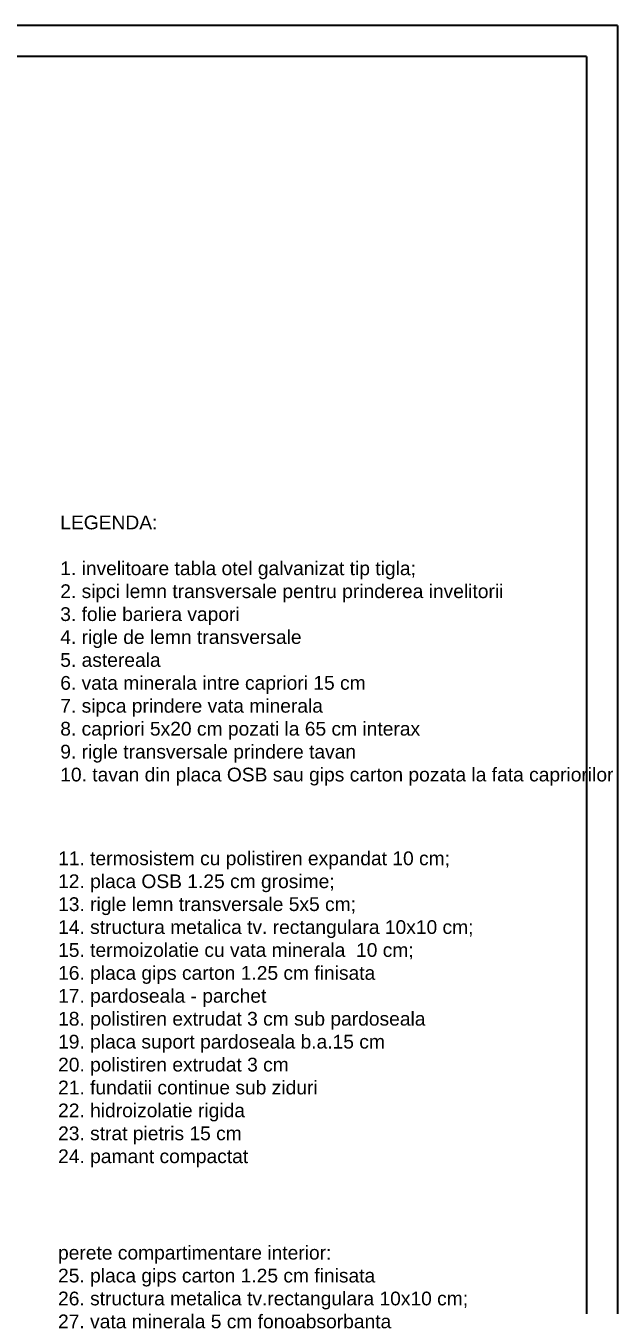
# Model space of a CAD drawing. Header units: millimetres. Extents: x 10453 to 58457, y -15634 to -5634.
# Drawn here: x 47648 to 48078, y -10544 to -9613 of the extents above; entities that cross this region are included whole.
import ezdxf

# ---------------------------------------------------------------- set-up
doc = ezdxf.new("R2010")
doc.units = ezdxf.units.MM
doc.header["$MEASUREMENT"] = 0
doc.styles.add('Stilul meu', font='arial.ttf', dxfattribs={"height": 21})

msp = doc.modelspace()

# ---------------------------------------------------------------- linework, layer by layer
at = {"ltscale": 2}
for q in [(46083.221, -9613.455), (48078.421, -11017.061)]:
    msp.add_line((48078.421, -9613.455), q, dxfattribs=at)
at = {"ltscale": 10}
for p, q in [((48078.421, -9613.455), (48078.421, -11017.061)), ((48055.921, -9635.955), (46105.721, -9635.955)), ((48055.921, -9635.955), (48055.921, -10994.561))]:
    msp.add_line(p, q, dxfattribs=at)

# ---------------------------------------------------------------- texts
at = {"ltscale": 10, "char_height": 21, "width": 437.57382, "attachment_point": 1, "style": 'Stilul meu'}
for s, insert in [('{\\H0.4762x;LEGENDA:\\P\\P1. invelitoare tabla otel galvanizat tip tigla;\\P2. sipci lemn transversale pentru prinderea invelitorii\\P3. folie bariera vapori\\P4. rigle de lemn transversale\\P5. astereala\\P6. vata minerala intre capriori 15 cm\\P7. sipca prindere vata minerala\\P8. capriori 5x20 cm pozati la 65 cm interax\\P9. rigle transversale prindere tavan\\P10. tavan din placa OSB sau gips carton pozata la fata capriorilor}', (47673.353, -9969.872)), ('{\\H0.4762x;11. termosistem cu polistiren expandat 10 cm;\\P12. placa OSB 1.25 cm grosime;\\P13. rigle lemn transversale 5x5 cm;\\P14. structura metalica tv. rectangulara 10x10 cm;\\P15. termoizolatie cu vata minerala  10 cm;\\P16. placa gips carton 1.25 cm finisata\\P17. pardoseala - parchet\\P18. polistiren extrudat 3 cm sub pardoseala\\P19. placa suport pardoseala b.a.15 cm\\P20. polistiren extrudat 3 cm\\P21. fundatii continue sub ziduri\\P22. hidroizolatie rigida\\P23. strat pietris 15 cm\\P24. pamant compactat}', (47671.778, -10214.187)), ('{\\H0.4762x;perete compartimentare interior:\\P25. placa gips carton 1.25 cm finisata\\P26. structura metalica tv.rectangulara 10x10 cm;\\P27. vata minerala 5 cm fonoabsorbanta}', (47671.742, -10501.023))]:
    msp.add_mtext(s, dxfattribs=dict(at, insert=insert))

doc.saveas('drawing.dxf')
